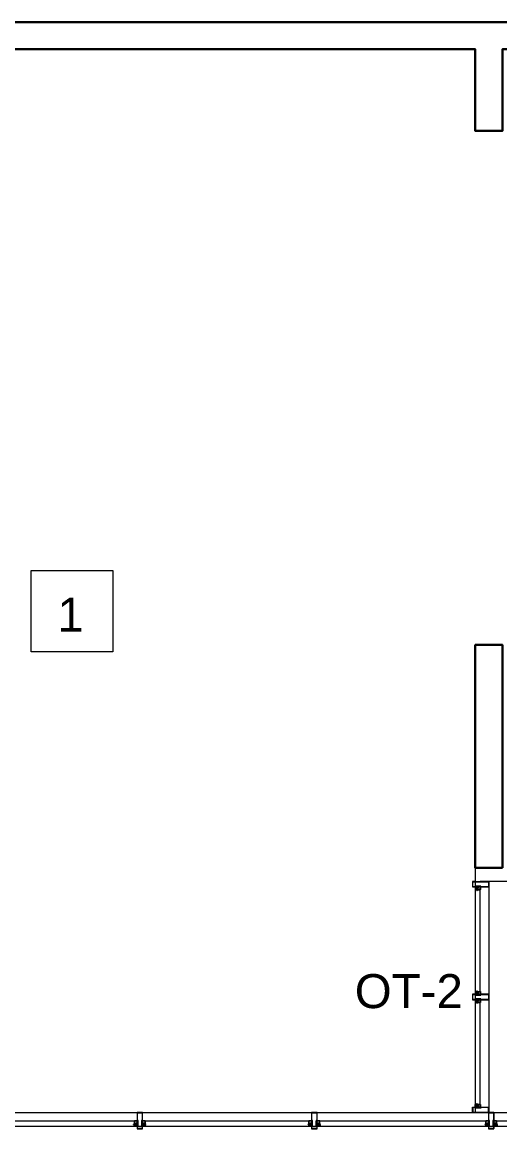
# Model space of a CAD drawing. Header units: metres. Extents: x -443 to 179, y -184 to -91.
# Drawn here: x -44.81 to -41.29, y -165.75 to -157.61 of the extents above; entities that cross this region are included whole.
import ezdxf
from ezdxf.enums import TextEntityAlignment as Align

# ---------------------------------------------------------------- set-up
doc = ezdxf.new("R2010")
doc.units = ezdxf.units.M
doc.header["$MEASUREMENT"] = 0
for name, color, linetype, lineweight in [('Level 50', 7, 'Continuous', 0), ('окна', 153, 'Continuous', 18), ('Полы', 12, 'Continuous', 13)]:
    doc.layers.add(name, color=color, linetype=linetype, lineweight=lineweight)
doc.styles.get("Standard").update_dxf_attribs({"font": 'CS_Gost2304.shx'})
doc.styles.add('Style-Arial', font='arial.ttf')

# ---------------------------------------------------------------- blocks, each defined once
blk = doc.blocks.new('stoyka_R')
at = {"color": 0, "linetype": 'ByBlock', "lineweight": 0}
for points in [[(-34.9, 96.6), (-36, 97), (-36, 96), (-35.8, 96), (-35.8, 95), (-34.1, 94.3, -0.278117), (-33.5, 93.4, -0.298632), (-34.2, 92.5), (-37, 92, -1.227062), (-37.2, 92.7), (-34.8, 93.5), (-36.8, 94), (-37.8, 93.5), (-40.3, 93.5), (-44.8, 92.1, -1.262793), (-45.1, 92.7), (-41, 96), (-40, 96), (-40, 95, 0.414214), (-39.5, 94.5), (-38.3, 94.5, 0.414214), (-37.8, 95), (-37.8, 96), (-37.5, 96), (-37.5, 97), (-38.6, 96.6, -0.954089), (-39.2, 97.1), (-37.5, 98.7), (-36, 98.7), (-34.3, 97.1, -0.954089)], [(-34.9, 82.4), (-36, 81.7), (-36, 83), (-35.8, 83), (-35.8, 84), (-34.1, 84.7, 0.278117), (-33.5, 85.6, 0.298632), (-34.2, 86.5), (-37, 87, 1.227062), (-37.2, 86.3), (-34.8, 85.5), (-36.8, 85), (-37.8, 85.5), (-40.3, 85.5), (-44.8, 86.9, 1.262793), (-45.1, 86.3), (-41, 83), (-40, 83), (-40, 84, -0.414214), (-39.5, 84.5), (-38.3, 84.5, -0.414214), (-37.8, 84), (-37.8, 83), (-37.5, 83), (-37.5, 81.7), (-38.6, 82.4, 0.954089), (-39.2, 81.9), (-37.5, 80), (-36, 80), (-34.3, 81.9, 0.954089)], [(34.9, 96.6), (36, 97), (36, 96), (35.7, 96), (35.7, 95), (34.1, 94.3, 0.278117), (33.5, 93.4, 0.298632), (34.2, 92.5), (37, 92, 1.227062), (37.2, 92.7), (34.8, 93.5), (36.7, 94), (37.7, 93.5), (40.2, 93.5), (44.8, 92.1, 1.262793), (45.1, 92.7), (41, 96), (40, 96), (40, 95, -0.414214), (39.5, 94.5), (38.2, 94.5, -0.414214), (37.7, 95), (37.7, 96), (37.5, 96), (37.5, 97), (38.6, 96.6, 0.954089), (39.2, 97.1), (37.5, 98.7), (36, 98.7), (34.3, 97.1, 0.954089)], [(34.9, 82.4), (36, 81.7), (36, 83), (35.7, 83), (35.7, 84), (34.1, 84.7, -0.278117), (33.5, 85.6, -0.298632), (34.2, 86.5), (37, 87, -1.227062), (37.2, 86.3), (34.8, 85.5), (36.7, 85), (37.7, 85.5), (40.2, 85.5), (44.8, 86.9, -1.262793), (45.1, 86.3), (41, 83), (40, 83), (40, 84, 0.414214), (39.5, 84.5), (38.2, 84.5, 0.414214), (37.7, 84), (37.7, 83), (37.5, 83), (37.5, 81.7), (38.6, 82.4, -0.954089), (39.2, 81.9), (37.5, 80), (36, 80), (34.3, 81.9, -0.954089)]]:
    blk.add_lwpolyline(points, format="xyb", close=True, dxfattribs=at)
at = {"color": 0, "linetype": 'ByBlock', "lineweight": -2}
for points in [[(-20, 63.5), (-20, 0), (20, 0), (20, 63.5), (19.3, 63.9, 0.580174), (18.5, 63.5), (18.5, 61.5), (15, 61.5), (15, 69.5), (14.5, 70), (15, 70.5), (15, 79.2), (18.5, 79.2), (18.5, 77.2, 0.580174), (19.3, 76.8), (20, 77.3), (20, 80.7), (15, 80.7), (15, 98.5), (33.5, 98.5), (33.5, 96.2), (32, 96.2, 0.414214), (31.5, 95.7), (31.5, 95), (34.9, 95, 0.414214), (35.4, 95.5), (35.4, 96.2), (34.7, 96.2), (34.7, 98.7), (38.7, 98.7), (38.7, 96.2), (37.9, 96.2), (37.9, 95.5, 0.414214), (38.4, 95), (39.5, 95, 0.414214), (40, 95.5), (40, 99.5, 0.414214), (39.5, 100), (20, 100), (20, 120), (-20, 120), (-20, 100), (-39.5, 100, 0.414214), (-40, 99.5), (-40, 95.5, 0.414214), (-39.5, 95), (-38.5, 95, 0.414214), (-38, 95.5), (-38, 96.2), (-38.7, 96.2), (-38.7, 98.7), (-34.7, 98.7), (-34.7, 96.2), (-35.5, 96.2), (-35.5, 95.5, 0.414214), (-35, 95), (-31.5, 95), (-31.5, 95.7, 0.414214), (-32, 96.2), (-33.5, 96.2), (-33.5, 98.5), (-15, 98.5), (-15, 80.7), (-20, 80.7), (-20, 77.3), (-19.3, 76.8, 0.580174), (-18.5, 77.2), (-18.5, 79.2), (-15, 79.2), (-15, 70.5), (-14.5, 70), (-15, 69.5), (-15, 61.5), (-18.5, 61.5), (-18.5, 63.5, 0.580174), (-19.3, 63.9)], [(-39, 79), (-30, 79), (-22.1, 75.5), (-15.7, 75.5, 0.414214), (-15.2, 76), (-15.2, 76.2, 0.23461), (-15.4, 76.6), (-16.5, 77.4, 0.303619), (-16.9, 77.4), (-18.2, 76.5), (-22.1, 76.5), (-30, 80), (-33.5, 80), (-33.5, 82.8), (-33.5, 84), (-34.7, 84), (-35.3, 83), (-34.5, 83), (-34.5, 80), (-39, 80), (-39, 83), (-37.8, 83), (-38.4, 84), (-40, 84), (-40, 60), (-20, 60), (-20, 61), (-22, 61), (-22, 64), (-17.9, 64), (-16.3, 62.4, 0.979824), (-15.6, 63.1), (-17.5, 65), (-23.2, 65), (-23.2, 61), (-39, 61), (-39, 79)], [(39, 79), (30, 79), (22.1, 75.5), (15.7, 75.5, -0.414214), (15.2, 76), (15.2, 76.2, -0.23461), (15.4, 76.6), (16.5, 77.4, -0.303619), (16.9, 77.4), (18.2, 76.5), (22.1, 76.5), (30, 80), (33.5, 80), (33.5, 82.8), (33.5, 84), (34.7, 84), (35.3, 83), (34.5, 83), (34.5, 80), (39, 80), (39, 83), (37.8, 83), (38.4, 84), (40, 84), (40, 60), (20, 60), (20, 61), (22, 61), (22, 64), (17.9, 64), (16.3, 62.4, -0.979824), (15.6, 63.1), (17.5, 65), (23.2, 65), (23.2, 61), (39, 61), (39, 79)]]:
    blk.add_lwpolyline(points, format="xyb", close=True, dxfattribs=at)
at = {"lineweight": 0}
for points in [[(-37.2, 87), (-25, 87)], [(-37.1, 92), (-25, 92)], [(37.1, 92), (25, 92)], [(37.2, 87), (25, 87)]]:
    blk.add_lwpolyline(points, dxfattribs=at)
for points in [[(-25, 83.5), (-15, 83.5), (-15, 95.5), (-25, 95.5)], [(25, 83.5), (15, 83.5), (15, 95.5), (25, 95.5)]]:
    blk.add_lwpolyline(points, close=True, dxfattribs=at)
at = {"color": 0, "linetype": 'ByBlock', "lineweight": -2}
blk.add_lwpolyline([(18, 59.5), (18, 3), (-18, 3), (-18, 59.5), (-13, 59.5), (-13, 100.5), (-18, 100.5), (-18, 118), (18, 118), (18, 100.5), (13, 100.5), (13, 59.5)], close=True, dxfattribs=at)

msp = doc.modelspace()

# ---------------------------------------------------------------- linework, layer by layer
at = {"layer": 'Level 50', "color": 7, "linetype": 'Continuous', "lineweight": 30}
for points in [[(-55.674506, -157.61425684), (-48.464506, -157.61425684), (-44.884506, -157.61425684), (-41.274506, -157.61425684), (-35.674506, -157.61425684), (-35.674506, -157.61425684)], [(-55.474506, -157.81425684), (-48.664506, -157.81425684), (-48.664506, -158.48425684), (-48.464506, -158.48425684), (-48.464506, -157.81425684), (-45.084506, -157.81425684), (-45.084506, -158.48425684), (-44.884506, -158.48425684), (-44.884506, -157.81425684), (-41.474506, -157.81425684), (-41.474506, -158.41425684), (-41.274506, -158.41425684), (-41.274506, -157.81425684), (-35.874506, -157.81425684)], [(-41.274506, -163.8351916), (-41.274506, -162.1951916), (-41.474506, -162.1951916), (-41.474506, -163.8351916), (-41.274506, -163.8351916)]]:
    msp.add_lwpolyline(points, dxfattribs=at)
at = {"layer": 'окна'}
for p, q in [((-51.684506, -165.63425684), (-40.330506, -165.63425684)), ((-51.684506, -165.73425684), (-40.330506, -165.73425684))]:
    msp.add_line(p, q, dxfattribs=at)
for points in [[(-41.474506, -163.8351916), (-41.474506, -165.63425684)], [(-41.475006, -163.93719652), (-41.377506, -163.93719652), (-41.377506, -163.97319652), (-41.434006, -163.97319652), (-41.434006, -163.96819652), (-41.475006, -163.96819652), (-41.475006, -163.97319652), (-41.492506, -163.97319652), (-41.492506, -163.93719652), (-41.475006, -163.93719652)], [(-41.474506, -163.93519652), (-41.43800279, -163.93519652)], [(-39.94450561, -163.93519653), (-41.37740037, -163.93519653)], [(-41.37450854, -163.93519652), (-41.374506, -165.63425684)], [(-41.466506, -163.99234633), (-41.466506, -163.98019652)], [(-41.461506, -163.99239096), (-41.461506, -163.98019652)], [(-41.43740037, -164.76672668), (-41.43740037, -163.97119653)], [(-41.43740037, -165.59825684), (-41.43740037, -164.80272668)], [(-41.475006, -165.63225684), (-41.377506, -165.63225684), (-41.377506, -165.59625684), (-41.434006, -165.59625684), (-41.434006, -165.60125684), (-41.475006, -165.60125684), (-41.475006, -165.59625684), (-41.492506, -165.59625684), (-41.492506, -165.63225684), (-41.475006, -165.63225684)], [(-41.466506, -165.57710704), (-41.466506, -165.58925684)], [(-41.461506, -165.5770624), (-41.461506, -165.58925684)], [(-45.209256, -165.69425684), (-43.961006, -165.69425684)], [(-43.925006, -165.69425684), (-42.676756, -165.69425684)], [(-42.640756, -165.69425684), (-41.374506, -165.69425684)], [(-41.338506, -165.69425684), (-40.364506, -165.69425684)]]:
    msp.add_lwpolyline(points, dxfattribs=at)
for points in [[(-41.474506, -163.93519652), (-41.474506, -163.93519652), (-41.494506, -163.93519652), (-41.494506, -163.97519652), (-41.474506, -163.97519652), (-41.474506, -163.99469652, 0.4142135624), (-41.474006, -163.99519652), (-41.470006, -163.99519652, 0.4142135624), (-41.469506, -163.99469652), (-41.469506, -163.99364652, 0.4142135624), (-41.470006, -163.99314652), (-41.470706, -163.99314652), (-41.470706, -163.99389652), (-41.473206, -163.99389652), (-41.473206, -163.98989652), (-41.470706, -163.98989652), (-41.470706, -163.99064652), (-41.470006, -163.99064652, 0.4142135624), (-41.469506, -163.99014652), (-41.469506, -163.98669652), (-41.470206, -163.98669652, 0.4142135624), (-41.470706, -163.98719652), (-41.470706, -163.98869652), (-41.473006, -163.98869652), (-41.473006, -163.97019652), (-41.455256, -163.97019652), (-41.455256, -163.97519652), (-41.45175921, -163.97519652), (-41.45132087, -163.97445193, 0.5801735595), (-41.45175277, -163.9736965), (-41.453756, -163.9736965), (-41.453756, -163.97019652), (-41.445006, -163.97019652), (-41.444506, -163.96969652), (-41.444006, -163.97019652), (-41.436006, -163.97019652), (-41.436006, -163.9736965), (-41.43800922, -163.9736965, 0.5801735595), (-41.43844112, -163.97445193), (-41.43800279, -163.97519652), (-41.374506, -163.97519652), (-41.374506, -163.93519652), (-41.43800279, -163.93519652)], [(-41.474506, -165.63425684), (-41.474506, -165.63425684), (-41.494506, -165.63425684), (-41.494506, -165.59425684), (-41.474506, -165.59425684), (-41.474506, -165.57475684, -0.4142135624), (-41.474006, -165.57425684), (-41.470006, -165.57425684, -0.4142135624), (-41.469506, -165.57475684), (-41.469506, -165.57580684, -0.4142135624), (-41.470006, -165.57630684), (-41.470706, -165.57630684), (-41.470706, -165.57555684), (-41.473206, -165.57555684), (-41.473206, -165.57955684), (-41.470706, -165.57955684), (-41.470706, -165.57880684), (-41.470006, -165.57880684, -0.4142135624), (-41.469506, -165.57930684), (-41.469506, -165.58275684), (-41.470206, -165.58275684, -0.4142135624), (-41.470706, -165.58225684), (-41.470706, -165.58075684), (-41.473006, -165.58075684), (-41.473006, -165.59925684), (-41.455256, -165.59925684), (-41.455256, -165.59425684), (-41.45175921, -165.59425684), (-41.45132087, -165.59500144, -0.5801735595), (-41.45175277, -165.59575687), (-41.453756, -165.59575687), (-41.453756, -165.59925684), (-41.445006, -165.59925684), (-41.444506, -165.59975684), (-41.444006, -165.59925684), (-41.436006, -165.59925684), (-41.436006, -165.59575687), (-41.43800922, -165.59575687, -0.5801735595), (-41.43844112, -165.59500144), (-41.43800279, -165.59425684), (-41.374506, -165.59425684), (-41.374506, -165.63425684), (-41.43800279, -165.63425684)]]:
    msp.add_lwpolyline(points, format="xyb", dxfattribs=at)
for points in [[(-41.47112168, -163.99005514), (-41.471506, -163.99119652), (-41.47050889, -163.99119652), (-41.47050889, -163.99094652), (-41.46950889, -163.99094652), (-41.46877283, -163.98929038, -0.2781165631), (-41.46792649, -163.9886988, -0.298632436), (-41.46705204, -163.98936072), (-41.46653832, -163.99220036, -1.2270617229), (-41.46719727, -163.99235652), (-41.46800889, -163.98999652), (-41.46850889, -163.99194652), (-41.46800889, -163.99294652), (-41.46800889, -163.99544652), (-41.46661077, -163.99997018, -1.2627930682), (-41.46719016, -164.00032874), (-41.47050889, -163.99619652), (-41.47050889, -163.99519652), (-41.46950889, -163.99519652, 0.4142135624), (-41.46900889, -163.99469652), (-41.46900889, -163.99344652, 0.4142135624), (-41.46950889, -163.99294652), (-41.47050889, -163.99294652), (-41.47050889, -163.99269652), (-41.471506, -163.99269652), (-41.47112168, -163.99383791, -0.9540885036), (-41.47156795, -163.99437621), (-41.473206, -163.99269652), (-41.473206, -163.99119652), (-41.47156795, -163.98951684, -0.9540885036)], [(-41.45689321, -163.99005514), (-41.456206, -163.99119652), (-41.457506, -163.99119652), (-41.457506, -163.99094652), (-41.458506, -163.99094652), (-41.45924206, -163.98929038, 0.2781165631), (-41.4600884, -163.9886988, 0.298632436), (-41.46096285, -163.98936072), (-41.46147657, -163.99220036, 1.2270617229), (-41.46081762, -163.99235652), (-41.460006, -163.98999652), (-41.459506, -163.99194652), (-41.460006, -163.99294652), (-41.460006, -163.99544652), (-41.46140413, -163.99997018, 1.2627930682), (-41.46082473, -164.00032874), (-41.457506, -163.99619652), (-41.457506, -163.99519652), (-41.458506, -163.99519652, -0.4142135624), (-41.459006, -163.99469652), (-41.459006, -163.99344652, -0.4142135624), (-41.458506, -163.99294652), (-41.457506, -163.99294652), (-41.457506, -163.99269652), (-41.456206, -163.99269652), (-41.45689321, -163.99383791, 0.9540885036), (-41.45644695, -163.99437621), (-41.454506, -163.99269652), (-41.454506, -163.99119652), (-41.45644695, -163.98951684, 0.9540885036)], [(-41.453506, -163.99419652), (-41.453506, -163.98519652), (-41.450006, -163.97729652), (-41.450006, -163.97089652, 0.4142135624), (-41.450506, -163.97039652), (-41.4507419, -163.97039652, 0.2346100061), (-41.45114296, -163.97060794), (-41.4519369, -163.97167436, 0.3036194749), (-41.45193758, -163.97211915), (-41.451006, -163.97339652), (-41.451006, -163.97729652), (-41.454506, -163.98519652), (-41.454506, -163.98869652), (-41.457306, -163.98869652), (-41.458506, -163.98869652), (-41.458506, -163.98991917), (-41.457506, -163.99049652), (-41.457506, -163.98969652), (-41.454506, -163.98969652), (-41.454506, -163.99419652), (-41.457506, -163.99419652), (-41.457506, -163.99299652), (-41.458506, -163.99357387), (-41.458506, -163.99519652), (-41.434506, -163.99519652), (-41.434506, -163.97519652), (-41.435506, -163.97519652), (-41.435506, -163.97719652), (-41.438506, -163.97719652), (-41.438506, -163.97313489), (-41.43690941, -163.9715383, 0.9798244206), (-41.43763065, -163.97084533), (-41.439506, -163.97272068), (-41.439506, -163.97839652), (-41.435506, -163.97839652), (-41.435506, -163.99419652), (-41.453506, -163.99419652)], [(-41.47112168, -165.57939823), (-41.471506, -165.57825684), (-41.47050889, -165.57825684), (-41.47050889, -165.57850684), (-41.46950889, -165.57850684), (-41.46877283, -165.58016298, 0.2781165631), (-41.46792649, -165.58075456, 0.298632436), (-41.46705204, -165.58009265), (-41.46653832, -165.577253, 1.2270617229), (-41.46719727, -165.57709685), (-41.46800889, -165.57945684), (-41.46850889, -165.57750684), (-41.46800889, -165.57650684), (-41.46800889, -165.57400684), (-41.46661077, -165.56948319, 1.2627930682), (-41.46719016, -165.56912463), (-41.47050889, -165.57325684), (-41.47050889, -165.57425684), (-41.46950889, -165.57425684, -0.4142135624), (-41.46900889, -165.57475684), (-41.46900889, -165.57600684, -0.4142135624), (-41.46950889, -165.57650684), (-41.47050889, -165.57650684), (-41.47050889, -165.57675684), (-41.471506, -165.57675684), (-41.47112168, -165.57561546, 0.9540885036), (-41.47156795, -165.57507716), (-41.473206, -165.57675684), (-41.473206, -165.57825684), (-41.47156795, -165.57993653, 0.9540885036)], [(-41.45689321, -165.57939823), (-41.456206, -165.57825684), (-41.457506, -165.57825684), (-41.457506, -165.57850684), (-41.458506, -165.57850684), (-41.45924206, -165.58016298, -0.2781165631), (-41.4600884, -165.58075456, -0.298632436), (-41.46096285, -165.58009265), (-41.46147657, -165.577253, -1.2270617229), (-41.46081762, -165.57709685), (-41.460006, -165.57945684), (-41.459506, -165.57750684), (-41.460006, -165.57650684), (-41.460006, -165.57400684), (-41.46140413, -165.56948319, -1.2627930682), (-41.46082473, -165.56912463), (-41.457506, -165.57325684), (-41.457506, -165.57425684), (-41.458506, -165.57425684, 0.4142135624), (-41.459006, -165.57475684), (-41.459006, -165.57600684, 0.4142135624), (-41.458506, -165.57650684), (-41.457506, -165.57650684), (-41.457506, -165.57675684), (-41.456206, -165.57675684), (-41.45689321, -165.57561546, -0.9540885036), (-41.45644695, -165.57507716), (-41.454506, -165.57675684), (-41.454506, -165.57825684), (-41.45644695, -165.57993653, -0.9540885036)], [(-41.453506, -165.57525684), (-41.453506, -165.58425684), (-41.450006, -165.59215684), (-41.450006, -165.59855684, -0.4142135624), (-41.450506, -165.59905684), (-41.4507419, -165.59905684, -0.2346100061), (-41.45114296, -165.59884543), (-41.4519369, -165.59777901, -0.3036194749), (-41.45193758, -165.59733422), (-41.451006, -165.59605684), (-41.451006, -165.59215684), (-41.454506, -165.58425684), (-41.454506, -165.58075684), (-41.457306, -165.58075684), (-41.458506, -165.58075684), (-41.458506, -165.57953419), (-41.457506, -165.57895684), (-41.457506, -165.57975684), (-41.454506, -165.57975684), (-41.454506, -165.57525684), (-41.457506, -165.57525684), (-41.457506, -165.57645684), (-41.458506, -165.57587949), (-41.458506, -165.57425684), (-41.434506, -165.57425684), (-41.434506, -165.59425684), (-41.435506, -165.59425684), (-41.435506, -165.59225684), (-41.438506, -165.59225684), (-41.438506, -165.59631848), (-41.43690941, -165.59791506, -0.9798244206), (-41.43763065, -165.59860804), (-41.439506, -165.59673269), (-41.439506, -165.59105684), (-41.435506, -165.59105684), (-41.435506, -165.57525684), (-41.453506, -165.57525684)]]:
    msp.add_lwpolyline(points, format="xyb", close=True, dxfattribs=at)
for points in [[(-41.458006, -163.98019652), (-41.458006, -163.97019652), (-41.470006, -163.97019652), (-41.470006, -163.98019652)], [(-41.458006, -165.58925684), (-41.458006, -165.59925684), (-41.470006, -165.59925684), (-41.470006, -165.58925684)]]:
    msp.add_lwpolyline(points, close=True, dxfattribs=at)
at = {"layer": 'Полы', "linetype": 'Continuous', "lineweight": 13, "flags": 128}
msp.add_lwpolyline([(-44.74190085, -161.64673707), (-44.14190085, -161.64673707), (-44.14190085, -162.24673707), (-44.74190085, -162.24673707)], close=True, dxfattribs=at)

# ---------------------------------------------------------------- block references
at = {"layer": 'окна', "xscale": 0.001, "yscale": 0.001, "zscale": 0.001}
for p, rotation in [((-41.37450727, -164.78472668), 90.00000000000001), ((-43.943006, -165.63425684), 180), ((-42.658756, -165.63425684), 180), ((-41.356506, -165.63425684), 180)]:
    msp.add_blockref('stoyka_R', p, dxfattribs=dict(at, rotation=rotation))

# ---------------------------------------------------------------- texts
at = {"color": 7, "linetype": 'Continuous', "lineweight": 0, "insert": (-42.36067941, -164.86966874), "char_height": 0.25, "attachment_point": 7, "line_spacing_factor": 0.72}
msp.add_mtext('{\\fArial|b0|i0|c204|p39;ОТ\\fArial|b0|i0|c0|p39;-\\fArial|b0|i0|c204|p39;2}', dxfattribs=at)
at = {"layer": 'Полы', "linetype": 'Continuous', "lineweight": 0, "style": 'Style-Arial'}
msp.add_text('1', height=0.25, dxfattribs=at).set_placement((-44.45245123, -161.84695322), align=Align.TOP_CENTER)

doc.saveas('drawing.dxf')
